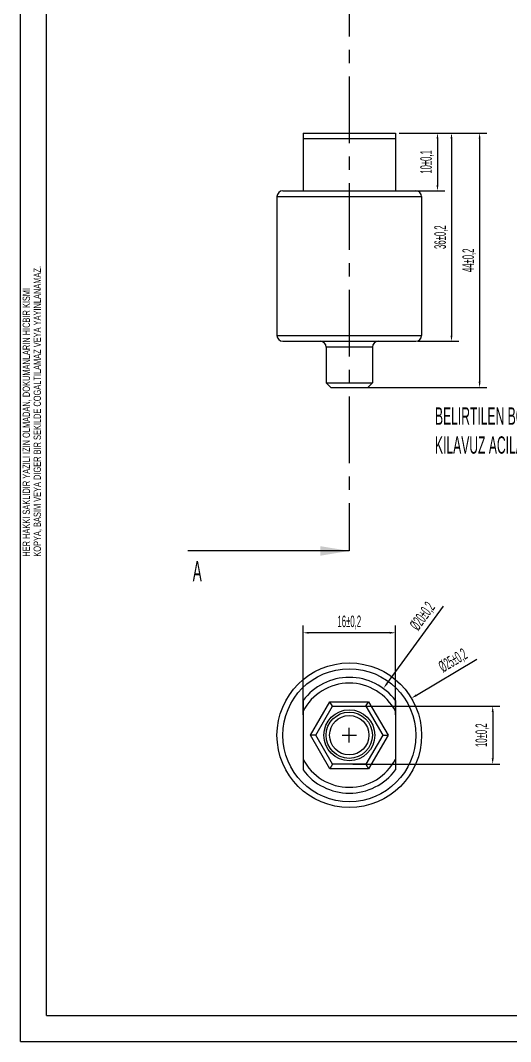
# Model space of a CAD drawing. Header units: millimetres. Extents: x 2093 to 2282, y -1513 to -1246.
# Drawn here: x 2092.7 to 2177.4, y -1513.1 to -1336.6 of the extents above; entities that cross this region are included whole.
import ezdxf

# ---------------------------------------------------------------- set-up
doc = ezdxf.new("R2010")
doc.units = ezdxf.units.MM
doc.header["$LTSCALE"] = 30.734
doc.header["$PDSIZE"] = 0.05
doc.linetypes.add('CENTER', pattern=[0.6, 0.375, -0.075, 0.075, -0.075])
doc.layers.get('0').update_dxf_attribs({"linetype": 'CONTINUOUS'})
doc.layers.get('Defpoints').update_dxf_attribs({"linetype": 'CONTINUOUS'})
doc.layers.add('02___PRT_ALL_AXES', color=7, linetype='CONTINUOUS')
doc.styles.get("Standard").update_dxf_attribs({"font": 'txt', "width": 0.5})
doc.styles.add('TEXTSTYLE_2', font='txt', dxfattribs={"width": 0.7})
doc.dimstyles.new('ISO-25', dxfattribs={"dimtxt": 2.5, "dimasz": 2.5, "dimexe": 1.25, "dimexo": 0.625, "dimtad": 1, "dimtxsty": 'Standard', "dimcen": 2.5, "dimadec": 0, "dimazin": 0, "dimtfac": 1, "dimtmove": 0, "dimatfit": 3, "dimfxl": 0, "dimarcsym": 0})
doc.dimstyles.get("Standard").update_dxf_attribs({"dimtxt": 2.1, "dimasz": 2.5, "dimexe": 0.8, "dimexo": 0.8, "dimtad": 1, "dimdec": 3, "dimdsep": 46, "dimtxsty": 'Standard', "dimcen": 0.09, "dimadec": 0, "dimazin": 0, "dimtol": 1, "dimtp": 0.001, "dimtm": 0.001, "dimtfac": 1, "dimtdec": 3, "dimtofl": 0, "dimtmove": 0, "dimatfit": 3, "dimfxl": 0, "dimtolj": 1, "dimarcsym": 0})

# ---------------------------------------------------------------- blocks, each defined once
blk = doc.blocks.new('*D25')
at = {"color": 3, "lineweight": -2}
for p, q in [((2158.17, -1356.06), (2166.04, -1356.06)), ((2164.79, -1357.06), (2164.79, -1365.06)), ((2158.17, -1366.06), (2166.04, -1366.06))]:
    blk.add_line(p, q, dxfattribs=at)
at = {"color": 3}
for points in [[(2164.96, -1357.06), (2164.63, -1357.06), (2164.79, -1356.06)], [(2164.63, -1365.06), (2164.96, -1365.06), (2164.79, -1366.06)]]:
    blk.add_solid(points, dxfattribs=at)
at = {"layer": 'Defpoints', "color": 0}
for p in [(2157.55, -1356.06), (2157.55, -1366.06), (2164.79, -1366.06)]:
    blk.add_point(p, dxfattribs=at)
at = {"color": 2, "insert": (2163, -1361.06), "char_height": 2, "attachment_point": 5, "rotation": 90}
blk.add_mtext('10%%p0,1', dxfattribs=at)
blk = doc.blocks.new('*D26')
at = {"color": 3, "lineweight": -2}
for p, q in [((2158.17, -1356.06), (2168.47, -1356.06)), ((2167.22, -1357.06), (2167.22, -1391.06)), ((2161.39, -1392.06), (2168.47, -1392.06))]:
    blk.add_line(p, q, dxfattribs=at)
at = {"color": 3}
for points in [[(2167.39, -1357.06), (2167.05, -1357.06), (2167.22, -1356.06)], [(2167.05, -1391.06), (2167.39, -1391.06), (2167.22, -1392.06)]]:
    blk.add_solid(points, dxfattribs=at)
at = {"layer": 'Defpoints', "color": 0}
for p in [(2157.55, -1356.06), (2160.76, -1392.06), (2167.22, -1392.06)]:
    blk.add_point(p, dxfattribs=at)
at = {"color": 2, "insert": (2165.43, -1374.06), "char_height": 2, "attachment_point": 5, "rotation": 90}
blk.add_mtext('36%%p0,2', dxfattribs=at)
blk = doc.blocks.new('*D27')
at = {"color": 3, "lineweight": -2}
for p, q in [((2158.17, -1356.06), (2173.33, -1356.06)), ((2172.08, -1357.06), (2172.08, -1399.06)), ((2152.75, -1400.06), (2173.33, -1400.06))]:
    blk.add_line(p, q, dxfattribs=at)
at = {"color": 3}
for points in [[(2172.24, -1357.06), (2171.91, -1357.06), (2172.08, -1356.06)], [(2171.91, -1399.06), (2172.24, -1399.06), (2172.08, -1400.06)]]:
    blk.add_solid(points, dxfattribs=at)
at = {"layer": 'Defpoints', "color": 0}
for p in [(2157.55, -1356.06), (2152.13, -1400.06), (2172.08, -1400.06)]:
    blk.add_point(p, dxfattribs=at)
at = {"color": 2, "insert": (2170.28, -1378.06), "char_height": 2, "attachment_point": 5, "rotation": 90}
blk.add_mtext('44%%p0,2', dxfattribs=at)
blk = doc.blocks.new('*D28')
at = {"color": 3, "lineweight": -2}
blk.add_line((2156.04, -1451.25), (2165.84, -1437.84), dxfattribs=at)
at = {"color": 3}
for p, q in [((2149.55, -1461.38), (2149.55, -1458.88)), ((2148.3, -1460.13), (2150.8, -1460.13))]:
    blk.add_line(p, q, dxfattribs=at)
blk.add_solid([(2155.9, -1451.15), (2156.17, -1451.35), (2155.45, -1452.06)], dxfattribs=at)
at = {"layer": 'Defpoints', "color": 0}
for p in [(2155.45, -1452.06), (2143.65, -1468.21)]:
    blk.add_point(p, dxfattribs=at)
at = {"color": 2, "insert": (2162.3, -1439.64), "char_height": 2, "attachment_point": 5, "rotation": 53.8417}
blk.add_mtext('%%c20%%p0,2', dxfattribs=at)
blk = doc.blocks.new('*D29')
at = {"color": 3, "lineweight": -2}
for p, q in [((2141.55, -1456.62), (2141.55, -1441.18)), ((2157.55, -1456.62), (2157.55, -1441.18)), ((2156.55, -1442.43), (2142.55, -1442.43))]:
    blk.add_line(p, q, dxfattribs=at)
at = {"color": 3}
for points in [[(2142.55, -1442.26), (2142.55, -1442.59), (2141.55, -1442.43)], [(2156.55, -1442.59), (2156.55, -1442.26), (2157.55, -1442.43)]]:
    blk.add_solid(points, dxfattribs=at)
at = {"layer": 'Defpoints', "color": 0}
for p in [(2141.55, -1442.43), (2141.55, -1457.24), (2157.55, -1457.24)]:
    blk.add_point(p, dxfattribs=at)
at = {"color": 2, "insert": (2149.55, -1440.64), "char_height": 2, "attachment_point": 5}
blk.add_mtext('16%%p0,2', dxfattribs=at)
blk = doc.blocks.new('*D30')
at = {"color": 3, "lineweight": -2}
blk.add_line((2161.15, -1453.22), (2171.57, -1447.01), dxfattribs=at)
at = {"color": 3}
for p, q in [((2149.55, -1461.38), (2149.55, -1458.88)), ((2148.3, -1460.13), (2150.8, -1460.13))]:
    blk.add_line(p, q, dxfattribs=at)
blk.add_solid([(2161.06, -1453.08), (2161.23, -1453.37), (2160.29, -1453.74)], dxfattribs=at)
at = {"layer": 'Defpoints', "color": 0}
for p in [(2160.29, -1453.74), (2138.81, -1466.53)]:
    blk.add_point(p, dxfattribs=at)
at = {"color": 2, "insert": (2167.54, -1447.33), "char_height": 2, "attachment_point": 5, "rotation": 30.7894}
blk.add_mtext('%%c25%%p0,2', dxfattribs=at)
blk = doc.blocks.new('*D31')
at = {"color": 3, "lineweight": -2}
for p, q in [((2150.17, -1455.13), (2175.59, -1455.13)), ((2174.34, -1456.13), (2174.34, -1464.13)), ((2150.17, -1465.13), (2175.59, -1465.13))]:
    blk.add_line(p, q, dxfattribs=at)
at = {"color": 3}
for points in [[(2174.51, -1456.13), (2174.17, -1456.13), (2174.34, -1455.13)], [(2174.17, -1464.13), (2174.51, -1464.13), (2174.34, -1465.13)]]:
    blk.add_solid(points, dxfattribs=at)
at = {"layer": 'Defpoints', "color": 0}
for p in [(2149.55, -1455.13), (2149.55, -1465.13), (2174.34, -1465.13)]:
    blk.add_point(p, dxfattribs=at)
at = {"color": 2, "insert": (2172.55, -1460.13), "char_height": 2, "attachment_point": 5, "rotation": 90}
blk.add_mtext('10%%p0,2', dxfattribs=at)

msp = doc.modelspace()

# ---------------------------------------------------------------- linework, layer by layer
at = {"color": 7, "linetype": 'Continuous'}
for p, q in [((2092.689, -1513.074), (2092.689, -1245.774)), ((2097.189, -1508.574), (2097.189, -1250.274)), ((2141.548, -1356.06), (2141.548, -1366.06)), ((2141.548, -1356.06), (2157.548, -1356.06)), ((2157.548, -1357.06), (2141.548, -1357.06)), ((2157.548, -1356.06), (2157.548, -1366.06)), ((2137.048, -1367.06), (2162.048, -1367.06)), ((2138.048, -1366.06), (2161.048, -1366.06)), ((2137.048, -1391.06), (2162.048, -1391.06)), ((2138.048, -1392.06), (2161.048, -1392.06)), ((2153.548, -1393.06), (2145.548, -1393.06)), ((2145.548, -1399.26), (2153.548, -1399.26)), ((2146.348, -1400.06), (2145.548, -1399.26)), ((2152.748, -1400.06), (2153.548, -1399.26)), ((2146.348, -1400.06), (2152.748, -1400.06)), ((2146.662, -1465.134), (2146.2, -1465.934)), ((2152.897, -1465.934), (2146.2, -1465.934)), ((2152.435, -1465.134), (2146.662, -1465.134)), ((2152.435, -1465.134), (2152.897, -1465.934)), ((2097.189, -1508.574), (2277.189, -1508.574)), ((2092.689, -1513.074), (2281.689, -1513.074))]:
    msp.add_line(p, q, dxfattribs=at)
at = {"color": 2, "linetype": 'CENTER'}
msp.add_line((2149.548, -1327.838), (2149.548, -1428.283), dxfattribs=at)
for p, q in [((2141.548, -1454.134), (2141.548, -1466.134)), ((2142.851, -1460.134), (2146.2, -1454.334)), ((2143.775, -1460.134), (2146.662, -1455.134)), ((2146.662, -1455.134), (2146.2, -1454.334)), ((2146.2, -1454.334), (2152.897, -1454.334)), ((2146.662, -1455.134), (2152.435, -1455.134)), ((2152.435, -1455.134), (2152.897, -1454.334)), ((2152.435, -1455.134), (2155.322, -1460.134)), ((2152.897, -1454.334), (2156.246, -1460.134)), ((2157.548, -1454.134), (2157.548, -1466.134)), ((2146.2, -1465.934), (2142.851, -1460.134)), ((2143.775, -1460.134), (2142.851, -1460.134)), ((2146.662, -1465.134), (2143.775, -1460.134)), ((2155.322, -1460.134), (2152.435, -1465.134)), ((2156.246, -1460.134), (2152.897, -1465.934)), ((2155.322, -1460.134), (2156.246, -1460.134))]:
    msp.add_line(p, q)
for radius in [12.5, 11.5, 4.4, 4, 3.4]:
    msp.add_circle((2149.548, -1460.134), radius)
at = {"color": 7, "linetype": 'Continuous'}
for centre, radius, start, end in [((2138.048, -1367.06), 1, 90, 180), ((2161.048, -1367.06), 1, 0, 90), ((2138.048, -1391.06), 1, 180, 270), ((2144.548, -1393.06), 1, 0, 90), ((2154.548, -1393.06), 1, 90, 180), ((2161.048, -1391.06), 1, 270, 0), ((2149.548, -1460.134), 9, 207.26604, 332.73396), ((2149.548, -1460.134), 10, 216.8699, 323.1301)]:
    msp.add_arc(centre, radius, start, end, dxfattribs=at)
for radius, start, end in [(10, 36.8699, 143.1301), (9, 27.26604, 152.73396)]:
    msp.add_arc((2149.548, -1460.134), radius, start, end)
at = {"layer": '02___PRT_ALL_AXES', "color": 7, "linetype": 'Continuous'}
for p, q in [((2137.048, -1367.06), (2137.048, -1391.06)), ((2162.048, -1367.06), (2162.048, -1391.06)), ((2145.548, -1393.06), (2145.548, -1399.26)), ((2153.548, -1393.06), (2153.548, -1399.26))]:
    msp.add_line(p, q, dxfattribs=at)

# ---------------------------------------------------------------- texts
at = {"color": 2, "linetype": 'Continuous', "insert": (2093.079, -1429.272), "char_height": 1.26, "width": 59.094, "attachment_point": 1, "rotation": 90, "line_spacing_factor": 0.9, "style": 'TEXTSTYLE_2'}
msp.add_mtext('HER HAKKI SAKLIDIR YAZILI IZIN OLMADAN, DOKUMANLARIN HICBIR KISMI\\PKOPYA, BASIM VEYA DIGER BIR SEKILDE COGALTILAMAZ VEYA YAYINLANAMAZ.', dxfattribs=at)
at = {"insert": (2164.36, -1403.475), "char_height": 3, "width": 194.0496, "attachment_point": 1}
msp.add_mtext('{\\f@Arial Unicode MS|b0|i0|c162|p34;{\\C1;BELIRTILEN BOLGEYE M8 \\PKILAVUZ ACILACAK. }}', dxfattribs=at)
at = {"color": 2, "linetype": 'Continuous', "insert": (2122.483, -1430.033), "char_height": 3.5, "width": 1.75, "attachment_point": 1, "line_spacing_factor": 0.9}
msp.add_mtext('A', dxfattribs=at)

# ---------------------------------------------------------------- dimensions: what is measured, and where the dimension line sits
for base, p1, p2, override, picture, middle in [((2172.077, -1400.06), (2157.548, -1356.06), (2152.128, -1400.06), {"dimtxt": 2, "dimasz": 1, "dimclrd": 3, "dimclre": 3, "dimclrt": 2, "dimtol": 1, "dimtp": 0.2, "dimtm": 0.2, "dimtofl": 0}, '*D27', (2170.285, -1378.06)), ((2164.793, -1366.06), (2157.548, -1356.06), (2157.548, -1366.06), {"dimtxt": 2, "dimasz": 1, "dimclrd": 3, "dimclre": 3, "dimclrt": 2, "dimtol": 1, "dimtp": 0.1, "dimtm": 0.1, "dimtofl": 0}, '*D25', (2163.001, -1361.06)), ((2167.221, -1392.06), (2157.548, -1356.06), (2160.761, -1392.06), {"dimtxt": 2, "dimasz": 1, "dimclrd": 3, "dimclre": 3, "dimclrt": 2, "dimtol": 1, "dimtp": 0.2, "dimtm": 0.2, "dimtofl": 0}, '*D26', (2165.429, -1374.06)), ((2174.34, -1465.134), (2149.548, -1455.134), (2149.548, -1465.134), {"dimtxt": 2, "dimasz": 1, "dimclrd": 3, "dimclre": 3, "dimclrt": 2, "dimtol": 1, "dimtp": 0.2, "dimtm": 0.2, "dimtofl": 0}, '*D31', (2172.548, -1460.134))]:
    dim = msp.add_linear_dim(base=base, p1=p1, p2=p2, angle=90, dimstyle='ISO-25', override=override)
    dim.commit()
    dim.dimension.update_dxf_attribs({"geometry": picture, "text_midpoint": middle})
for p1, p2, picture, middle in [((2143.648, -1468.208), (2155.449, -1452.06), '*D28', (2163.751, -1440.699)), ((2138.81, -1466.533), (2160.287, -1453.736), '*D30', (2168.46, -1448.865))]:
    dim = msp.add_diameter_dim_2p(p1=p1, p2=p2, dimstyle='ISO-25', override={"dimtxt": 2, "dimasz": 1, "dimclrd": 3, "dimclre": 3, "dimclrt": 2, "dimtol": 1, "dimtp": 0.2, "dimtm": 0.2, "dimtofl": 0})
    dim.commit()
    dim.dimension.update_dxf_attribs({"geometry": picture, "text_midpoint": middle, "dimtype": 163})
dim = msp.add_linear_dim(base=(2141.548, -1442.428), p1=(2157.548, -1457.244), p2=(2141.548, -1457.244), dimstyle='ISO-25', override={"dimtxt": 2, "dimasz": 1, "dimclrd": 3, "dimclre": 3, "dimclrt": 2, "dimtol": 1, "dimtp": 0.2, "dimtm": 0.2, "dimtofl": 0})
dim.commit()
dim.dimension.update_dxf_attribs({"geometry": '*D29', "text_midpoint": (2149.548, -1440.636)})

# ---------------------------------------------------------------- leaders
at = {"color": 2, "linetype": 'Continuous'}
msp.add_leader([(2149.548, -1428.283), (2121.608, -1428.283)], dimstyle='Standard', override={"dimasz": 5, "dimtad": 0}, dxfattribs=at)

doc.saveas('drawing.dxf')
